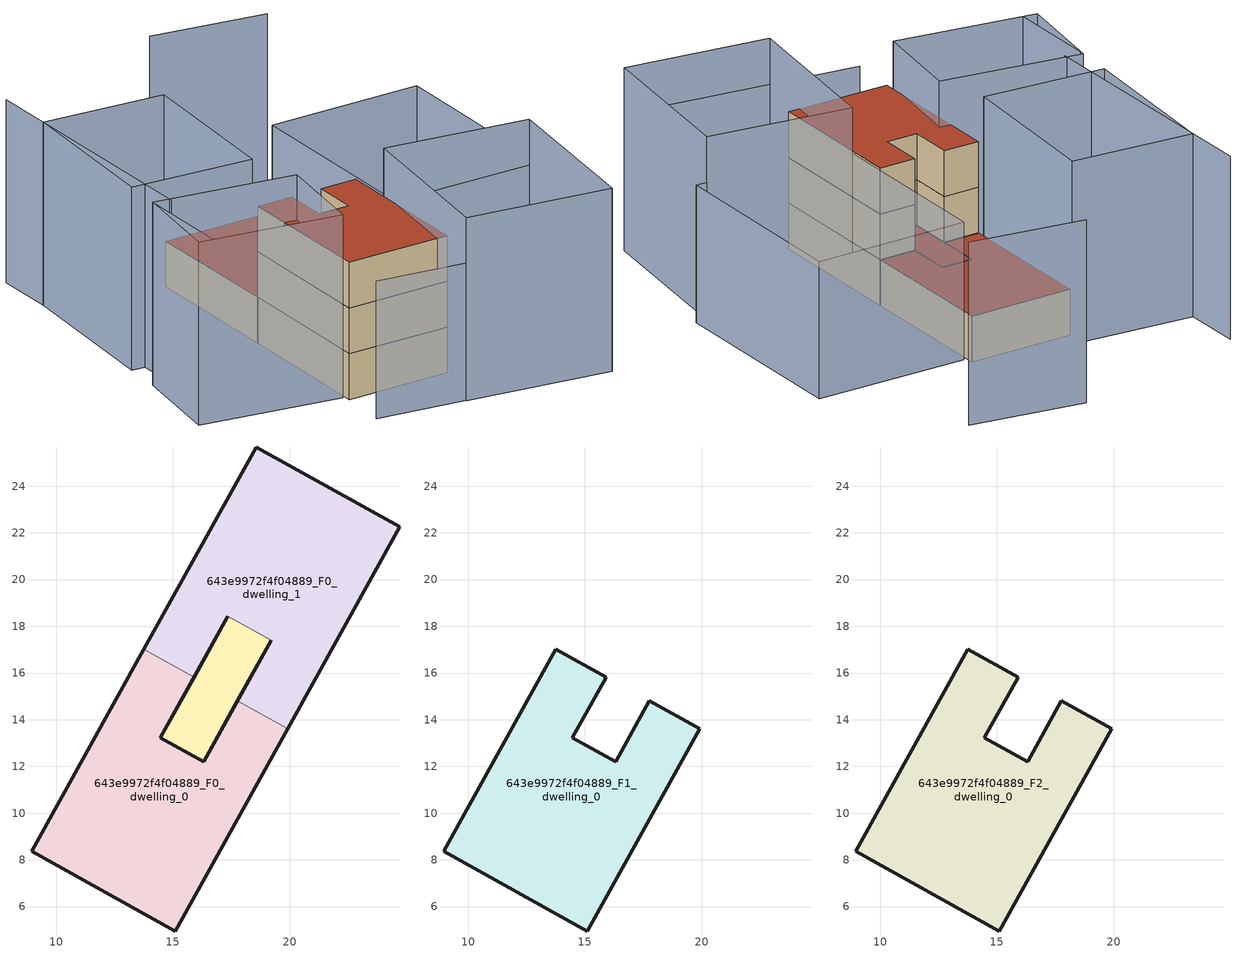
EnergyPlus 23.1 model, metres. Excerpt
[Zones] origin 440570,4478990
643e9972f4f04889_F0_dwelling_0
 floor ground (EU_floor_Construction): 17.76,14.8 19.91,13.6 15.1,4.95 8.95,8.38 13.76,17.03 15.91,15.83 14.47,13.23 16.31,12.21 z0
 wall outside (EU_wall_Construction): 17.76,14.8 16.31,12.21 14.47,13.23 15.91,15.83 / 13.76,17.03 8.95,8.38 15.1,4.95 19.91,13.6 z0:3
 wall to 643e9972f4f04889_F0_dwelling_1 (EU_wall_Construction): 19.91,13.6 17.76,14.8 / 15.91,15.83 13.76,17.03 z0:3
643e9972f4f04889_F0_dwelling_1
 floor ground (EU_floor_Construction): 24.72,22.25 19.91,13.6 17.76,14.8 19.2,17.4 17.35,18.42 15.91,15.83 13.76,17.03 18.56,25.68 z0
 wall outside (EU_wall_Construction): 15.91,15.83 17.35,18.42 / 19.2,17.4 17.76,14.8 / 19.91,13.6 24.72,22.25 18.56,25.68 13.76,17.03 z0:3
 wall to 643e9972f4f04889_F0_circulation (EU_wall_Construction): 17.35,18.42 19.2,17.4 z0:3
 roof outside (EU_roof_Construction): 19.91,13.6 24.72,22.25 18.56,25.68 13.76,17.03 15.91,15.83 17.35,18.42 19.2,17.4 17.76,14.8 z3
643e9972f4f04889_F0_circulation
 floor ground (EU_floor_Construction): 19.2,17.4 16.31,12.21 14.47,13.23 17.35,18.42 z0
 wall outside (EU_wall_Construction): 17.35,18.42 14.47,13.23 16.31,12.21 19.2,17.4 z0:3
 roof outside (EU_roof_Construction): 16.31,12.21 19.2,17.4 17.35,18.42 14.47,13.23 z3
643e9972f4f04889_F1_dwelling_0
 floor to 643e9972f4f04889_F0_dwelling_0 (EU_floor_Construction): 17.76,14.8 19.91,13.6 15.1,4.95 8.95,8.38 13.76,17.03 15.91,15.83 14.47,13.23 16.31,12.21 z3
 wall outside (EU_wall_Construction): 8.95,8.38 15.1,4.95 19.91,13.6 17.76,14.8 16.31,12.21 14.47,13.23 15.91,15.83 13.76,17.03 8.95,8.38 z3:6
643e9972f4f04889_F2_dwelling_0
 floor to 643e9972f4f04889_F1_dwelling_0 (EU_floor_Construction): 17.76,14.8 19.91,13.6 15.1,4.95 8.95,8.38 13.76,17.03 15.91,15.83 14.47,13.23 16.31,12.21 z6
 wall outside (EU_wall_Construction): 8.95,8.38 15.1,4.95 19.91,13.6 17.76,14.8 16.31,12.21 14.47,13.23 15.91,15.83 13.76,17.03 8.95,8.38 z6:9
 roof outside (EU_roof_Construction): 15.1,4.95 19.91,13.6 17.76,14.8 16.31,12.21 14.47,13.23 15.91,15.83 13.76,17.03 8.95,8.38 z9
shading: 5.24,19.5 2.3,14.15 / 14.69,34.43 6.2,18.96 / 33.04,26.29 26.91,31.05 / 18.75,11.11 26.52,5.33 / 26.52,5.33 19.8,-3.7 / 19.8,-3.7 12.02,2.08 / 12.02,2.08 18.75,11.11 / 9.03,8.87 1.5,14.66 / 1.5,14.66 5.44,19.79 / 5.44,19.79 12.97,14 / 12.97,14 9.03,8.87 / 6.82,21.91 12.79,30.95 / 12.79,30.95 19.69,26.4 / 19.69,26.4 13.73,17.36 / 13.73,17.36 6.82,21.91 z0:12; 7.24,5.68 18.93,-2.92 / 18.14,10.02 24.64,21.65 / 24.64,21.65 33.69,16.59 / 33.69,16.59 27.18,4.96 / 27.18,4.96 18.14,10.02 z0:9
[Building]
EU S2 Campaign: North Axis=0; Terrain=City; Solar Distribution=FullExterior
[Site:Location]
Madrid: Latitude=40.5; Longitude=-3.5; Time Zone=1; Elevation=609
[SizingPeriod:WeatherFileDays]
AnnualSizingPeriod: Begin Month=1; Begin Day of Month=1; End Month=12; End Day of Month=31; Day of Week for Start Day=Monday; Use Weather File Daylight Saving Period=No; Use Weather File Rain and Snow Indicators=No
[MATERIAL]
EU_InternalMass_Material: Roughness=MediumRough; Thickness=0.1; Conductivity=1; Density=1800; Specific Heat=900; Thermal Absorptance=0.9; Solar Absorptance=0.7; Visible Absorptance=0.7
[MATERIAL:NOMASS] Roughness=MediumRough; Thermal Absorptance=0.9; Solar Absorptance=0.7; Visible Absorptance=0.7
Name | Thermal Resistance
EU_wall_NoMass | 0.419739
EU_roof_NoMass | 0.352165
EU_floor_NoMass | 0.608284
[CONSTRUCTION]
EU_wall_Construction: EU_wall_NoMass
EU_roof_Construction: EU_roof_NoMass
EU_floor_Construction: EU_floor_NoMass
EU_InternalMass_Construction: EU_InternalMass_Material
[ZONE] Type=1; Multiplier=1; Ceiling Height=autocalculate; Floor Area=autocalculate; Part of Total Floor Area=Yes
Name | Volume
643e9972f4f04889_F0_dwelling_0; 643e9972f4f04889_F1_dwelling_0; 643e9972f4f04889_F2_dwelling_0 | 190.28
643e9972f4f04889_F0_dwelling_1 | 190.281
643e9972f4f04889_F0_circulation | 37.6384
[INTERNALMASS] Construction=EU_InternalMass_Construction
Name | Zone or ZoneList | Surface Area
643e9972f4f04889_F0_dwelling_0_EU_InternalMass | 643e9972f4f04889_F0_dwelling_0 | 63.4268
643e9972f4f04889_F0_dwelling_1_EU_InternalMass | 643e9972f4f04889_F0_dwelling_1 | 63.4268
643e9972f4f04889_F1_dwelling_0_EU_InternalMass | 643e9972f4f04889_F1_dwelling_0 | 138.908
643e9972f4f04889_F2_dwelling_0_EU_InternalMass | 643e9972f4f04889_F2_dwelling_0 | 138.908
[OTHEREQUIPMENT] Fuel Type=Electricity; Design Level Calculation Method=Watts/Area; Power per Zone Floor Area=1; Fraction Latent=0; Fraction Radiant=0; Fraction Lost=0; Carbon Dioxide Generation Rate=0; EndUse Subcategory=EU_Step8_InternalGains
Name | Zone or ZoneList or Space or SpaceList | Schedule
EU_Step8_InternalGain_643e9972f4f04889_F0_dwelling_0_f000 | 643e9972f4f04889_F0_dwelling_0 | EU_Step8_GainSchedule_643e9972f4f04889_F0_dwelling_0_f000
EU_Step8_InternalGain_643e9972f4f04889_F0_dwelling_1_f000 | 643e9972f4f04889_F0_dwelling_1 | EU_Step8_GainSchedule_643e9972f4f04889_F0_dwelling_1_f000
EU_Step8_InternalGain_643e9972f4f04889_F1_dwelling_0_f000 | 643e9972f4f04889_F1_dwelling_0 | EU_Step8_GainSchedule_643e9972f4f04889_F1_dwelling_0_f000
EU_Step8_InternalGain_643e9972f4f04889_F2_dwelling_0_f000 | 643e9972f4f04889_F2_dwelling_0 | EU_Step8_GainSchedule_643e9972f4f04889_F2_dwelling_0_f000
[ZONEINFILTRATION:DESIGNFLOWRATE]
EU_Circulation_Infiltration_643e9972f4f04889_F0_circulation: Zone or ZoneList or Space or SpaceList=643e9972f4f04889_F0_circulation; Schedule=EU_AlwaysOn; Design Flow Rate Calculation Method=Flow/Area; Flow Rate per Floor Area=0.0005; Constant Term Coefficient=1; Temperature Term Coefficient=0; Velocity Term Coefficient=0; Velocity Squared Term Coefficient=0
[ZONEVENTILATION:DESIGNFLOWRATE] Schedule=EU_AlwaysOn; Design Flow Rate Calculation Method=AirChanges/Hour; Air Changes per Hour=0.703302; Ventilation Type=Natural; Fan Pressure Rise=0; Fan Total Efficiency=1; Constant Term Coefficient=1; Temperature Term Coefficient=0; Velocity Term Coefficient=0; Velocity Squared Term Coefficient=0; Minimum Indoor Temperature=-100; Maximum Indoor Temperature=100; Delta Temperature=-100; Minimum Outdoor Temperature=-100; Maximum Outdoor Temperature=100; Maximum Wind Speed=40
Name | Zone or ZoneList or Space or SpaceList
EU_ConstantAir_643e9972f4f04889_F0_dwelling_0 | 643e9972f4f04889_F0_dwelling_0
EU_ConstantAir_643e9972f4f04889_F0_dwelling_1 | 643e9972f4f04889_F0_dwelling_1
EU_ConstantAir_643e9972f4f04889_F1_dwelling_0 | 643e9972f4f04889_F1_dwelling_0
EU_ConstantAir_643e9972f4f04889_F2_dwelling_0 | 643e9972f4f04889_F2_dwelling_0
[HVACTEMPLATE:THERMOSTAT] Constant Heating Setpoint=20; Constant Cooling Setpoint=50
EU_HeatOnly_643e9972f4f04889_F0_dwelling_0; EU_HeatOnly_643e9972f4f04889_F0_dwelling_1; EU_HeatOnly_643e9972f4f04889_F1_dwelling_0; EU_HeatOnly_643e9972f4f04889_F2_dwelling_0
[HVACTEMPLATE:ZONE:IDEALLOADSAIRSYSTEM] System Availability Schedule=EU_AlwaysOn; Maximum Heating Supply Air Temperature=50; Minimum Cooling Supply Air Temperature=13; Maximum Heating Supply Air Humidity Ratio=0.0156; Minimum Cooling Supply Air Humidity Ratio=0.0077; Heating Limit=NoLimit; Cooling Limit=NoLimit; Heating Availability Schedule=EU_AlwaysOn; Cooling Availability Schedule=EU_CoolingOff; Dehumidification Control Type=ConstantSensibleHeatRatio; Cooling Sensible Heat Ratio=0.7; Dehumidification Setpoint=60; Humidification Control Type=None; Humidification Setpoint=30; Outdoor Air Method=None; Outdoor Air Flow Rate per Person=0.00944; Outdoor Air Flow Rate per Zone Floor Area=0; Outdoor Air Flow Rate per Zone=0; Demand Controlled Ventilation Type=None; Outdoor Air Economizer Type=NoEconomizer; Heat Recovery Type=None; Sensible Heat Recovery Effectiveness=0.7; Latent Heat Recovery Effectiveness=0.65
Name | Template Thermostat
643e9972f4f04889_F0_dwelling_0 | EU_HeatOnly_643e9972f4f04889_F0_dwelling_0
643e9972f4f04889_F0_dwelling_1 | EU_HeatOnly_643e9972f4f04889_F0_dwelling_1
643e9972f4f04889_F1_dwelling_0 | EU_HeatOnly_643e9972f4f04889_F1_dwelling_0
643e9972f4f04889_F2_dwelling_0 | EU_HeatOnly_643e9972f4f04889_F2_dwelling_0
[SIZING:ZONE] Zone Cooling Design Supply Air Temperature Input Method=SupplyAirTemperature; Zone Cooling Design Supply Air Temperature=13; Zone Heating Design Supply Air Temperature Input Method=SupplyAirTemperature; Zone Heating Design Supply Air Temperature=50; Zone Cooling Design Supply Air Humidity Ratio=0.008; Zone Heating Design Supply Air Humidity Ratio=0.008; Cooling Design Air Flow Method=DesignDay; Cooling Design Air Flow Rate=0; Cooling Minimum Air Flow per Zone Floor Area=0.000762; Cooling Minimum Air Flow=0; Cooling Minimum Air Flow Fraction=0.2; Heating Design Air Flow Method=DesignDay; Heating Design Air Flow Rate=0; Heating Maximum Air Flow per Zone Floor Area=0.002032; Heating Maximum Air Flow=0.141576; Heating Maximum Air Flow Fraction=0.3; Account for Dedicated Outdoor Air System=No; Dedicated Outdoor Air System Control Strategy=NeutralSupplyAir; Dedicated Outdoor Air Low Setpoint Temperature for Design=autosize; Dedicated Outdoor Air High Setpoint Temperature for Design=autosize; Zone Load Sizing Method=Sensible Load Only No Latent Load; Zone Latent Cooling Design Supply Air Humidity Ratio Input Method=HumidityRatioDifference; Zone Cooling Design Supply Air Humidity Ratio Difference=0.005; Zone Latent Heating Design Supply Air Humidity Ratio Input Method=HumidityRatioDifference; Zone Humidification Design Supply Air Humidity Ratio Difference=0.005
643e9972f4f04889_F0_dwelling_0; 643e9972f4f04889_F0_dwelling_1; 643e9972f4f04889_F1_dwelling_0; 643e9972f4f04889_F2_dwelling_0
[SCHEDULE:CONSTANT]
Name | Hourly Value
EU_AlwaysOn | 1
EU_CoolingOff | 0
[SCHEDULE:FILE] Column Number=1; Rows to Skip at Top=0; Number of Hours of Data=8760; Column Separator=Comma; Interpolate to Timestep=No; Minutes per Item=60; Adjust Schedule for Daylight Savings=Yes
Name | File
EU_Step8_GainSchedule_643e9972f4f04889_F0_dwelling_0_f000 | ../../schedules/643e9972f4f04889/643e9972f4f04889_F0_dwelling_0_f000_gain.csv
EU_Step8_GainSchedule_643e9972f4f04889_F0_dwelling_1_f000 | ../../schedules/643e9972f4f04889/643e9972f4f04889_F0_dwelling_1_f000_gain.csv
EU_Step8_GainSchedule_643e9972f4f04889_F1_dwelling_0_f000 | ../../schedules/643e9972f4f04889/643e9972f4f04889_F1_dwelling_0_f000_gain.csv
EU_Step8_GainSchedule_643e9972f4f04889_F2_dwelling_0_f000 | ../../schedules/643e9972f4f04889/643e9972f4f04889_F2_dwelling_0_f000_gain.csv
